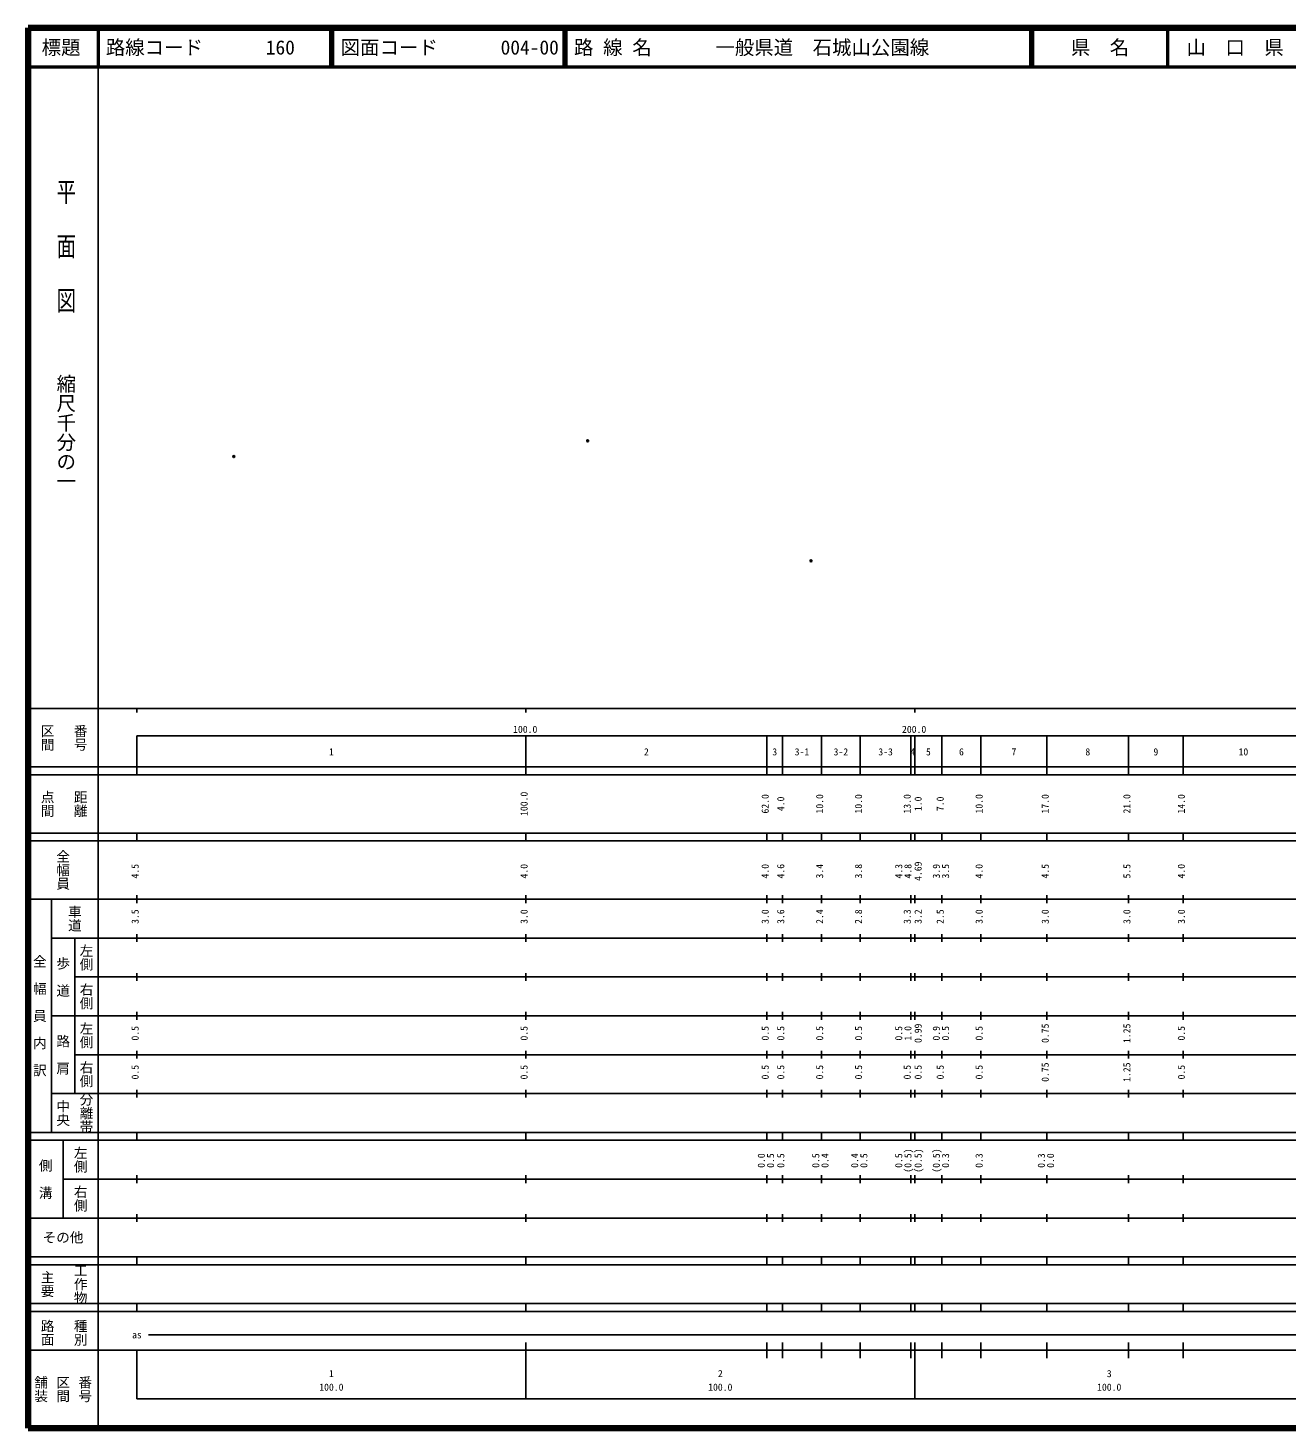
# Model space of a CAD drawing. Units: millimetres on the paper. Extents: x 40 to 680, y 20 to 380.
# Drawn here: x 40 to 363.7, y 20 to 380 of the extents above; entities that cross this region are included whole.
import ezdxf
from ezdxf.enums import TextEntityAlignment as Align

# ---------------------------------------------------------------- set-up
doc = ezdxf.new("R2010")
doc.units = ezdxf.units.MM
doc.header["$PDMODE"] = 32
doc.header["$PDSIZE"] = 0.5
doc.layers.add('M-OTRS', color=6, linetype='Continuous')
doc.layers.add('M-TTL-TXT', color=7, linetype='Continuous')
for name, color, linetype, lineweight in [('M-TTL', 2, 'Continuous', 140), ('M-TTL-BAND', 7, 'Continuous', 25), ('M-TTL-LINE', 7, 'Continuous', 50)]:
    doc.layers.add(name, color=color, linetype=linetype, lineweight=lineweight)
doc.styles.add('@ＭＳ ゴシック', font='')
doc.styles.add('ＭＳ ゴシック', font='')
doc.styles.get('@ＭＳ ゴシック').set_extended_font_data('@MS Gothic')
doc.styles.get('ＭＳ ゴシック').set_extended_font_data('MS Gothic')

msp = doc.modelspace()

# ---------------------------------------------------------------- linework, layer by layer
at = {"layer": 'M-OTRS'}
for p in [(183.899, 273.858), (92.917, 269.801), (241.327, 243)]:
    msp.add_point(p, dxfattribs=at)
at = {"layer": 'M-TTL'}
for p, q in [((40, 380), (40, 20)), ((680, 380), (40, 380)), ((40, 20), (680, 20))]:
    msp.add_line(p, q, dxfattribs=at)
at = {"layer": 'M-TTL-BAND'}
for p, q in [((58, 370), (58, 20)), ((40, 205), (579, 205)), ((68, 205), (68, 204)), ((168, 205), (168, 204)), ((268, 205), (268, 204)), ((68, 198), (579, 198)), ((68, 198), (68, 188)), ((168, 188), (168, 198)), ((230, 188), (230, 198)), ((234, 188), (234, 198)), ((244, 188), (244, 198)), ((254, 188), (254, 198)), ((267, 188), (267, 198)), ((268, 188), (268, 198)), ((275, 188), (275, 198)), ((285, 188), (285, 198)), ((302, 188), (302, 198)), ((323, 188), (323, 198)), ((337, 188), (337, 198)), ((40, 190), (579, 190)), ((40, 188), (579, 188)), ((40, 173), (579, 173)), ((68, 171), (68, 173)), ((168, 171), (168, 173)), ((230, 171), (230, 173)), ((234, 171), (234, 173)), ((244, 171), (244, 173)), ((254, 171), (254, 173)), ((267, 171), (267, 173)), ((268, 171), (268, 173)), ((275, 171), (275, 173)), ((285, 171), (285, 173)), ((302, 171), (302, 173)), ((323, 171), (323, 173)), ((337, 171), (337, 173)), ((40, 171), (579, 171)), ((40, 156), (579, 156)), ((46, 96), (46, 156)), ((68, 155), (68, 157)), ((168, 155), (168, 157)), ((230, 155), (230, 157)), ((234, 155), (234, 157)), ((244, 155), (244, 157)), ((254, 155), (254, 157)), ((267, 155), (267, 157)), ((268, 155), (268, 157)), ((275, 155), (275, 157)), ((285, 155), (285, 157)), ((302, 155), (302, 157)), ((323, 155), (323, 157)), ((337, 155), (337, 157)), ((46, 146), (579, 146)), ((52, 146), (52, 106)), ((68, 145), (68, 147)), ((168, 145), (168, 147)), ((230, 145), (230, 147)), ((234, 145), (234, 147)), ((244, 145), (244, 147)), ((254, 145), (254, 147)), ((267, 145), (267, 147)), ((268, 145), (268, 147)), ((275, 145), (275, 147)), ((285, 145), (285, 147)), ((302, 145), (302, 147)), ((323, 145), (323, 147)), ((337, 145), (337, 147)), ((68, 135), (68, 137)), ((168, 135), (168, 137)), ((230, 135), (230, 137)), ((234, 135), (234, 137)), ((244, 135), (244, 137)), ((254, 135), (254, 137)), ((267, 135), (267, 137)), ((268, 135), (268, 137)), ((275, 135), (275, 137)), ((285, 135), (285, 137)), ((302, 135), (302, 137)), ((323, 135), (323, 137)), ((337, 135), (337, 137)), ((52, 136), (579, 136)), ((46, 126), (579, 126)), ((68, 125), (68, 127)), ((168, 125), (168, 127)), ((230, 125), (230, 127)), ((234, 125), (234, 127)), ((244, 125), (244, 127)), ((254, 125), (254, 127)), ((267, 125), (267, 127)), ((268, 125), (268, 127)), ((275, 125), (275, 127)), ((285, 125), (285, 127)), ((302, 125), (302, 127)), ((323, 125), (323, 127)), ((337, 125), (337, 127)), ((52, 116), (579, 116)), ((68, 115), (68, 117)), ((168, 115), (168, 117)), ((230, 115), (230, 117)), ((234, 115), (234, 117)), ((244, 115), (244, 117)), ((254, 115), (254, 117)), ((267, 115), (267, 117)), ((268, 115), (268, 117)), ((275, 115), (275, 117)), ((285, 115), (285, 117)), ((302, 115), (302, 117)), ((323, 115), (323, 117)), ((337, 115), (337, 117)), ((46, 106), (579, 106)), ((68, 105), (68, 107)), ((168, 105), (168, 107)), ((230, 105), (230, 107)), ((234, 105), (234, 107)), ((244, 105), (244, 107)), ((254, 105), (254, 107)), ((267, 105), (267, 107)), ((268, 105), (268, 107)), ((275, 105), (275, 107)), ((285, 105), (285, 107)), ((302, 105), (302, 107)), ((323, 105), (323, 107)), ((337, 105), (337, 107)), ((40, 96), (579, 96)), ((40, 94), (579, 94)), ((49, 94), (49, 74)), ((68, 94), (68, 96)), ((168, 94), (168, 96)), ((230, 94), (230, 96)), ((234, 94), (234, 96)), ((244, 94), (244, 96)), ((254, 94), (254, 96)), ((267, 94), (267, 96)), ((268, 94), (268, 96)), ((275, 94), (275, 96)), ((285, 94), (285, 96)), ((302, 94), (302, 96)), ((323, 94), (323, 96)), ((337, 94), (337, 96)), ((49, 84), (579, 84)), ((68, 83), (68, 85)), ((168, 83), (168, 85)), ((230, 83), (230, 85)), ((234, 83), (234, 85)), ((244, 83), (244, 85)), ((254, 83), (254, 85)), ((267, 83), (267, 85)), ((268, 83), (268, 85)), ((275, 83), (275, 85)), ((285, 83), (285, 85)), ((302, 83), (302, 85)), ((323, 83), (323, 85)), ((337, 83), (337, 85)), ((40, 74), (579, 74)), ((68, 73), (68, 75)), ((168, 73), (168, 75)), ((230, 73), (230, 75)), ((234, 73), (234, 75)), ((244, 73), (244, 75)), ((254, 73), (254, 75)), ((267, 73), (267, 75)), ((268, 73), (268, 75)), ((275, 73), (275, 75)), ((285, 73), (285, 75)), ((302, 73), (302, 75)), ((323, 73), (323, 75)), ((337, 73), (337, 75)), ((40, 64), (579, 64)), ((40, 62), (579, 62)), ((68, 62), (68, 64)), ((168, 62), (168, 64)), ((230, 62), (230, 64)), ((234, 62), (234, 64)), ((244, 62), (244, 64)), ((254, 62), (254, 64)), ((267, 62), (267, 64)), ((268, 62), (268, 64)), ((275, 62), (275, 64)), ((285, 62), (285, 64)), ((302, 62), (302, 64)), ((323, 62), (323, 64)), ((337, 62), (337, 64)), ((40, 52), (579, 52)), ((68, 50), (68, 52)), ((168, 50), (168, 52)), ((230, 50), (230, 52)), ((234, 50), (234, 52)), ((244, 50), (244, 52)), ((254, 50), (254, 52)), ((267, 50), (267, 52)), ((268, 50), (268, 52)), ((275, 50), (275, 52)), ((285, 50), (285, 52)), ((302, 50), (302, 52)), ((323, 50), (323, 52)), ((337, 50), (337, 52)), ((40, 50), (579, 50)), ((71, 44), (565, 44)), ((40, 40), (579, 40)), ((68, 40), (68, 27.5)), ((168, 27.5), (168, 42)), ((230, 38), (230, 42)), ((234, 38), (234, 42)), ((244, 38), (244, 42)), ((254, 38), (254, 42)), ((267, 38), (267, 42)), ((268, 27.5), (268, 42)), ((275, 38), (275, 42)), ((285, 38), (285, 42)), ((302, 38), (302, 42)), ((323, 38), (323, 42)), ((337, 38), (337, 42)), ((68, 27.5), (579, 27.5))]:
    msp.add_line(p, q, dxfattribs=at)
at = {"layer": 'M-TTL-LINE'}
for p, q in [((58, 380), (58, 370)), ((117.75, 380), (117.75, 370)), ((118.25, 380), (118.25, 370)), ((177.75, 380), (177.75, 370)), ((178.25, 380), (178.25, 370)), ((297.75, 380), (297.75, 370)), ((298.25, 380), (298.25, 370)), ((333, 380), (333, 370)), ((40, 370), (680, 370))]:
    msp.add_line(p, q, dxfattribs=at)

# ---------------------------------------------------------------- texts
at = {"layer": 'M-TTL-BAND', "style": '@ＭＳ ゴシック', "width": 1.4}
msp.add_text('平  面  図', height=3.666, rotation=270, dxfattribs=at).set_placement((49.777, 306.475), align=Align.MIDDLE_RIGHT)
at = {"layer": 'M-TTL-BAND', "style": '@ＭＳ ゴシック'}
msp.add_text('縮尺千分の一', height=3.666, rotation=270, dxfattribs=at).set_placement((49.777, 261.03), align=Align.MIDDLE_RIGHT)
for s, p in [('区間', (45, 197.5)), ('番号', (53.5, 197.5)), ('点間', (45, 180.5)), ('距離', (53.5, 180.5)), ('全幅員', (49, 163.5)), ('車道', (52, 151)), ('左側', (55, 141)), ('全\u3000幅\u3000員\u3000内\u3000訳', (43, 126)), ('歩\u3000道', (49, 136)), ('右側', (55, 131)), ('左側', (55, 121)), ('路\u3000肩', (49, 116)), ('右側', (55, 111)), ('分離帯', (55, 101)), ('中央', (49, 101)), ('左側', (53.5, 89)), ('側\u3000溝', (44.5, 84)), ('右側', (53.5, 79)), ('工作物', (53.5, 57)), ('主要', (45, 57)), ('路面', (45, 44.5)), ('種別', (53.5, 44.5)), ('舗装', (43.333, 30)), ('区間', (49, 30)), ('番号', (54.667, 30))]:
    msp.add_text(s, height=2.566, rotation=270, dxfattribs=at).set_placement(p, align=Align.MIDDLE_CENTER)
at = {"layer": 'M-TTL-BAND', "style": 'ＭＳ ゴシック'}
for s, p in [('100.0', (167.844, 198.195)), ('200.0', (267.844, 198.195)), ('1', (118, 192.405)), ('2', (199, 192.405)), ('3', (232, 192.405)), ('3-1', (239, 192.405)), ('3-2', (249, 192.405)), ('3-3', (260.5, 192.405)), ('4', (267.5, 192.405)), ('5', (271.5, 192.405)), ('6', (280, 192.405)), ('7', (293.5, 192.405)), ('8', (312.5, 192.405)), ('9', (330, 192.405)), ('10', (352.5, 192.405)), ('as', (68, 42.5)), ('1', (118, 32.523)), ('2', (218, 32.523)), ('3', (318, 32.523)), ('100.0', (118, 29.033)), ('100.0', (218, 29.033)), ('100.0', (318, 29.033))]:
    msp.add_text(s, height=1.833, dxfattribs=at).set_placement(p, align=Align.BOTTOM_CENTER)
for s, p in [('100.0', (169, 180.5)), ('62.0', (231, 180.5)), ('4.0', (235, 180.5)), ('10.0', (245, 180.5)), ('10.0', (255, 180.5)), ('13.0', (267.514, 180.5)), ('1.0', (270.319, 180.5)), ('7.0', (276, 180.5)), ('10.0', (286, 180.5)), ('17.0', (303, 180.5)), ('21.0', (324, 180.5)), ('14.0', (338, 180.5)), ('4.5', (69, 163.174)), ('4.0', (169, 163.174)), ('4.0', (231, 163.174)), ('4.6', (235, 163.174)), ('3.4', (245, 163.174)), ('3.8', (255, 163.174)), ('4.3', (265.332, 163.174)), ('4.8', (267.702, 163.174)), ('4.69', (270.319, 163.174)), ('3.9', (275, 163.174)), ('3.5', (277.37, 163.174)), ('4.0', (286, 163.174)), ('4.5', (303, 163.174)), ('5.5', (324, 163.174)), ('4.0', (338, 163.174)), ('3.5', (69, 151.5)), ('3.0', (169, 151.5)), ('3.0', (231, 151.5)), ('3.6', (235, 151.5)), ('2.4', (245, 151.5)), ('2.8', (255, 151.5)), ('3.3', (267.514, 151.5)), ('3.2', (270.319, 151.5)), ('2.5', (276, 151.5)), ('3.0', (286, 151.5)), ('3.0', (303, 151.5)), ('3.0', (324, 151.5)), ('3.0', (338, 151.5)), ('0.5', (69, 121.5)), ('0.5', (169, 121.5)), ('0.5', (231, 121.5)), ('0.5', (235, 121.5)), ('0.5', (245, 121.5)), ('0.5', (255, 121.5)), ('0.5', (265.332, 121.5)), ('1.0', (267.702, 121.5)), ('0.99', (270.319, 121.5)), ('0.9', (275, 121.5)), ('0.5', (277.37, 121.5)), ('0.5', (286, 121.5)), ('0.75', (303, 121.5)), ('1.25', (324, 121.5)), ('0.5', (338, 121.5)), ('0.5', (69, 111.5)), ('0.5', (169, 111.5)), ('0.5', (231, 111.5)), ('0.5', (235, 111.5)), ('0.5', (245, 111.5)), ('0.5', (255, 111.5)), ('0.5', (267.514, 111.5)), ('0.5', (270.319, 111.5)), ('0.5', (276, 111.5)), ('0.5', (286, 111.5)), ('0.75', (303, 111.5)), ('1.25', (324, 111.5)), ('0.5', (338, 111.5)), ('0.0', (230, 88.764)), ('0.5', (232.37, 88.764)), ('0.5', (235, 88.764)), ('0.5', (244, 88.764)), ('0.4', (246.37, 88.764)), ('0.4', (254, 88.764)), ('0.5', (256.37, 88.764)), ('0.5', (265.332, 88.764)), ('(0.5)', (267.702, 88.764)), ('(0.5)', (270.319, 88.764)), ('(0.5)', (275, 88.764)), ('0.3', (277.37, 88.764)), ('0.3', (286, 88.764)), ('0.3', (302, 88.764)), ('0.0', (304.37, 88.764))]:
    msp.add_text(s, height=1.833, rotation=90, dxfattribs=at).set_placement(p, align=Align.BOTTOM_CENTER)
msp.add_text('その他', height=2.566, dxfattribs=at).set_placement((49, 69), align=Align.MIDDLE_CENTER)
at = {"layer": 'M-TTL-TXT', "style": 'ＭＳ ゴシック'}
for s, p in [('標題', (48.5, 375)), ('県\u3000名', (315.625, 375)), ('山\u3000口\u3000県', (350.375, 375))]:
    msp.add_text(s, height=3.666, dxfattribs=at).set_placement(p, align=Align.MIDDLE_CENTER)
for s, p in [('路線コード', (60, 375)), ('160', (101.142, 375)), ('図面コード', (120.38, 375)), ('004-00', (161.521, 375)), ('路 線 名', (180.38, 375)), ('一般県道\u3000石城山公園線', (216.734, 375))]:
    msp.add_text(s, height=3.666, dxfattribs=at).set_placement(p, align=Align.MIDDLE_LEFT)

doc.saveas('drawing.dxf')
